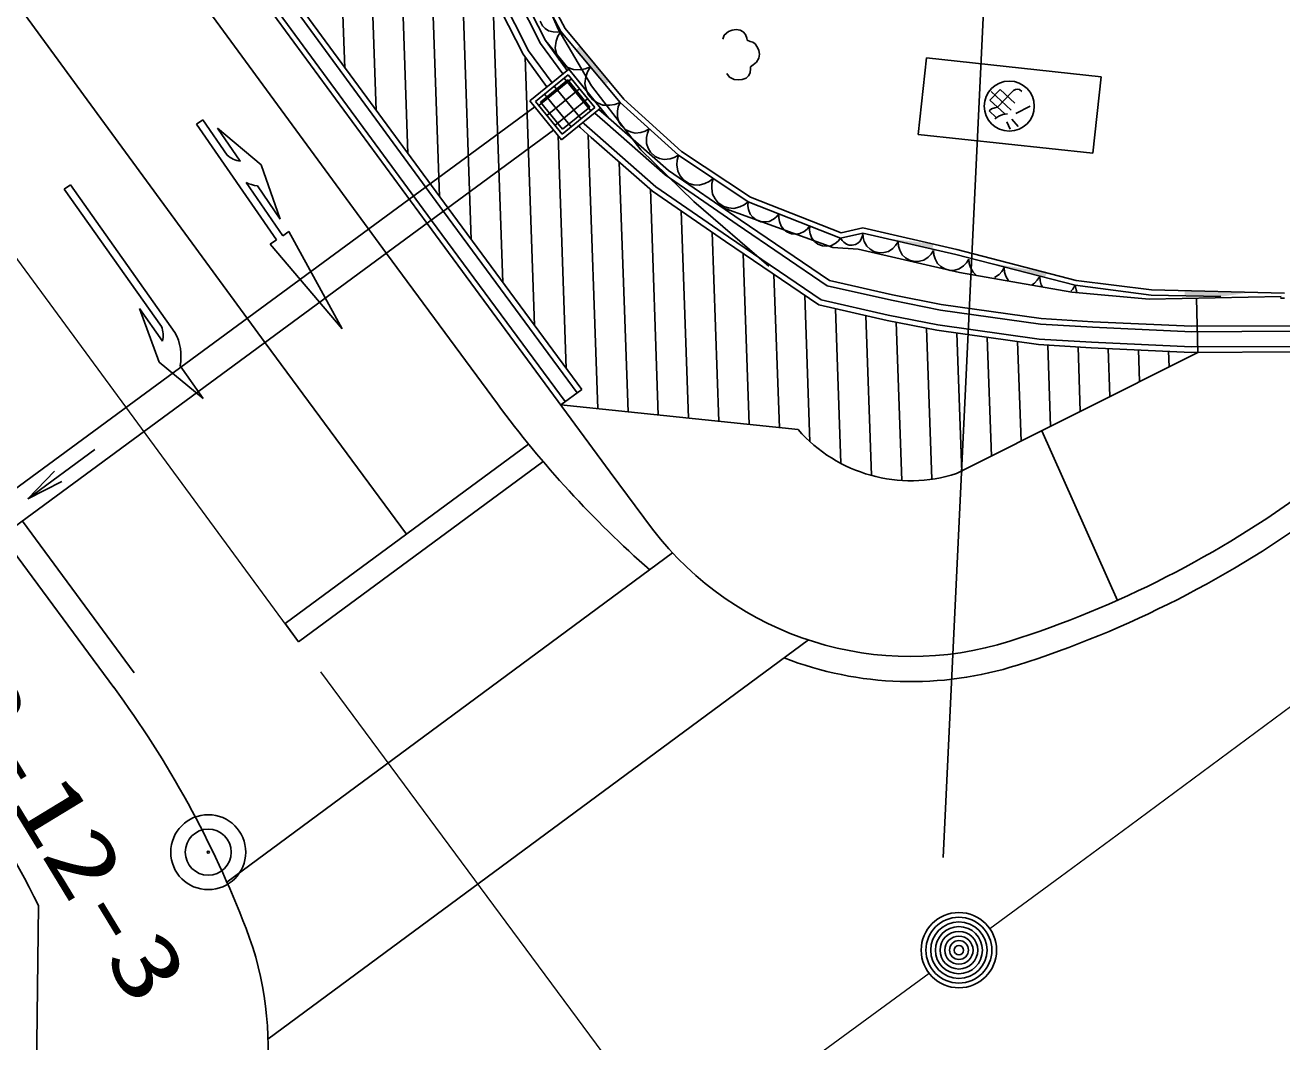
# Model space of a CAD drawing. Units: millimetres, scale not verified. Extents: x 40000 to 680000, y 20000 to 380000.
# Drawn here: x 109256 to 134280, y 268212 to 288455 of the extents above; entities that cross this region are included whole.
import ezdxf
from ezdxf.enums import TextEntityAlignment as Align

# ---------------------------------------------------------------- set-up
doc = ezdxf.new("R2010")
doc.units = ezdxf.units.MM
doc.header["$LTSCALE"] = 1000
doc.linetypes.add('CHAIN', pattern=[18.5, 12, -1.5, 3.5, -1.5])
for name, color, linetype, lineweight in [('M-BGD', 7, 'Continuous', 25), ('M-BMK', 2, 'CHAIN', 13), ('M-BMK-SRVR', 3, 'Continuous', 25), ('M-STR-STRC', 7, 'Continuous', 25)]:
    doc.layers.add(name, color=color, linetype=linetype, lineweight=lineweight)
doc.styles.add('ＭＳ ゴシック', font='')
doc.styles.get('ＭＳ ゴシック').set_extended_font_data('MS Gothic')

msp = doc.modelspace()

# ---------------------------------------------------------------- hatches: boundary and pattern name
at = {"layer": 'M-BGD'}
for points in [[(120809, 287269), (120222, 287973), (120299, 288037), (120886, 287334)], [(127321, 283998), (126388, 284212), (127344, 284096)], [(129567, 283430), (128380, 283738), (129592, 283527)], [(133061, 283049), (132344, 283066), (132347, 283166), (133672, 283135)]]:
    msp.add_hatch(color=256, dxfattribs=at).paths.add_polyline_path(points)

# ---------------------------------------------------------------- linework, layer by layer
for p, q in [((115212, 299237), (115619, 287599)), ((115882, 297259), (116248, 286758)), ((116554, 295199), (116879, 285899)), ((117226, 293138), (117509, 285040)), ((117899, 291077), (118139, 284184)), ((110489, 286966), (108269, 290017)), ((117588, 284746), (114049, 289569)), ((117677, 284811), (114138, 289634)), ((117677, 284811), (114138, 289634)), ((119303, 289672), (119872, 288373)), ((117258, 284503), (113719, 289326)), ((117258, 284503), (113719, 289326)), ((117346, 284568), (113807, 289391)), ((118914, 289287), (119521, 288091)), ((119016, 289329), (119615, 288148)), ((119016, 289329), (119615, 288148)), ((119925, 288329), (119316, 289478)), ((120008, 288385), (119408, 289517)), ((118534, 289130), (119171, 287876)), ((118569, 289060), (118769, 283330)), ((118654, 289180), (119282, 287944)), ((116452, 283910), (112911, 288736)), ((119508, 288533), (119555, 288444)), ((119555, 288444), (119612, 288388)), ((119612, 288388), (119680, 288343)), ((119680, 288343), (119773, 288320)), ((119773, 288320), (119847, 288317)), ((119847, 288317), (119925, 288329)), ((119925, 288329), (119866, 288235)), ((119872, 288373), (120531, 287249)), ((121105, 286915), (119925, 288329)), ((121177, 286984), (120008, 288385)), ((123259, 288326), (123177, 288256)), ((123334, 288356), (123259, 288326)), ((123411, 288365), (123334, 288356)), ((123492, 288355), (123411, 288365)), ((123554, 288322), (123492, 288355)), ((123601, 288270), (123554, 288322)), ((119521, 288091), (119964, 287483)), ((119615, 288148), (120870, 286611)), ((119615, 288148), (120050, 287553)), ((119832, 288135), (119812, 288001)), ((119866, 288235), (119832, 288135)), ((123177, 288256), (123147, 288174)), ((123628, 288195), (123601, 288270)), ((123633, 288156), (123628, 288195)), ((123696, 288131), (123633, 288156)), ((123748, 288117), (123696, 288131)), ((123793, 288085), (123748, 288117)), ((123842, 288013), (123793, 288085)), ((119171, 287876), (119638, 287235)), ((119213, 287818), (119400, 282476)), ((119282, 287944), (119747, 287306)), ((119812, 288001), (119834, 287888)), ((119834, 287888), (119877, 287783)), ((119877, 287783), (119969, 287673)), ((123818, 287715), (123868, 287799)), ((123867, 287953), (123842, 288013)), ((123876, 287878), (123867, 287953)), ((123868, 287799), (123876, 287878)), ((127039, 286279), (127204, 287803)), ((127204, 287803), (130680, 287425)), ((120081, 287578), (119306, 286946)), ((119969, 287673), (120065, 287612)), ((120065, 287612), (120172, 287570)), ((120713, 286803), (120081, 287578)), ((120172, 287570), (120307, 287566)), ((120307, 287566), (120410, 287583)), ((120410, 287583), (120515, 287622)), ((120456, 287528), (120422, 287428)), ((120515, 287622), (120456, 287528)), ((123695, 287508), (123702, 287590)), ((123698, 287627), (123753, 287667)), ((123702, 287590), (123698, 287627)), ((123753, 287667), (123818, 287715)), ((120069, 287466), (119418, 286934)), ((120132, 287388), (119482, 286857)), ((120059, 287367), (119517, 286924)), ((120523, 286751), (119992, 287402)), ((120502, 286825), (120059, 287367)), ((120600, 286815), (120069, 287466)), ((120422, 287428), (120402, 287294)), ((120402, 287294), (120425, 287181)), ((123231, 287492), (123280, 287420)), ((123280, 287420), (123376, 287371)), ((123376, 287371), (123455, 287363)), ((123455, 287363), (123532, 287373)), ((123532, 287373), (123610, 287400)), ((123610, 287400), (123662, 287446)), ((123662, 287446), (123695, 287508)), ((130516, 285904), (130680, 287425)), ((119595, 287079), (120126, 286428)), ((119638, 287235), (119647, 287224)), ((120294, 287190), (119644, 286659)), ((119793, 287240), (120325, 286590)), ((120425, 287181), (120467, 287076)), ((120467, 287076), (120559, 286966)), ((120531, 287249), (121516, 285973)), ((128468, 286962), (128668, 287176)), ((128887, 286763), (128493, 287131)), ((128620, 286821), (128900, 287120)), ((128668, 287176), (128962, 286901)), ((128900, 287120), (128936, 287152)), ((128936, 287152), (128976, 287173)), ((128976, 287173), (129009, 287179)), ((129009, 287179), (129057, 287175)), ((129057, 287175), (129103, 287133)), ((119402, 286829), (101906, 273963)), ((114036, 282132), (110489, 286966)), ((119306, 286946), (119938, 286171)), ((119418, 286934), (119950, 286284)), ((119517, 286924), (119959, 286382)), ((120456, 286991), (119805, 286460)), ((119938, 286171), (120713, 286803)), ((119950, 286284), (120600, 286815)), ((119959, 286382), (120502, 286825)), ((120559, 286966), (120655, 286905)), ((120655, 286905), (120762, 286863)), ((120870, 286611), (120682, 286778)), ((120762, 286863), (120897, 286859)), ((120897, 286859), (121000, 286875)), ((121000, 286875), (121105, 286915)), ((121066, 286829), (121050, 286740)), ((121105, 286915), (121066, 286829)), ((122266, 285863), (121105, 286915)), ((122327, 285942), (121177, 286984)), ((128449, 286751), (128499, 286786)), ((128763, 286688), (128468, 286962)), ((128499, 286786), (128562, 286810)), ((128562, 286810), (128620, 286821)), ((129270, 286843), (128982, 286695)), ((112670, 286482), (112793, 286567)), ((113276, 285867), (112793, 286567)), ((120602, 286702), (120797, 286529)), ((120797, 286529), (122000, 285476)), ((120870, 286611), (122067, 285563)), ((122067, 285563), (120870, 286611)), ((121050, 286740), (121049, 286625)), ((121049, 286625), (121081, 286533)), ((121081, 286533), (121129, 286449)), ((128594, 286616), (128449, 286751)), ((128646, 286643), (128566, 286587)), ((128721, 286679), (128646, 286643)), ((128819, 286690), (128721, 286679)), ((128869, 286383), (128802, 286528)), ((129028, 286440), (128904, 286583)), ((119780, 286362), (102261, 273480)), ((114260, 284178), (112670, 286482)), ((113541, 285747), (113087, 286406)), ((113959, 285671), (113087, 286406)), ((120279, 286449), (120305, 286417)), ((120305, 286417), (120526, 286221)), ((120364, 286519), (120385, 286493)), ((120385, 286493), (120598, 286304)), ((120598, 286304), (121815, 285239)), ((121129, 286449), (121219, 286368)), ((121219, 286368), (121307, 286328)), ((121307, 286328), (121403, 286305)), ((121403, 286305), (121517, 286317)), ((121517, 286317), (121602, 286343)), ((121602, 286343), (121685, 286389)), ((121647, 286303), (121630, 286215)), ((121685, 286389), (121647, 286303)), ((130516, 285904), (127039, 286279)), ((119868, 286257), (120030, 281621)), ((120468, 286273), (120658, 280816)), ((120526, 286221), (121747, 285152)), ((121630, 286215), (121629, 286099)), ((121629, 286099), (121661, 286007)), ((121516, 285973), (122568, 284943)), ((121661, 286007), (121710, 285923)), ((121710, 285923), (121800, 285842)), ((121800, 285842), (121888, 285802)), ((121888, 285802), (121983, 285779)), ((121983, 285779), (122097, 285791)), ((122097, 285791), (122182, 285818)), ((122182, 285818), (122266, 285863)), ((122266, 285863), (122239, 285766)), ((123653, 284939), (122266, 285863)), ((123699, 285028), (122327, 285942)), ((113959, 285671), (114337, 284595)), ((121087, 285730), (121261, 280754)), ((122067, 285563), (123495, 284577)), ((123493, 284578), (122067, 285563)), ((122239, 285766), (122235, 285671)), ((122235, 285671), (122252, 285550)), ((122252, 285550), (122301, 285457)), ((110156, 285274), (110033, 285187)), ((112238, 282337), (110156, 285274)), ((114384, 284263), (113655, 285319)), ((122000, 285476), (123431, 284488)), ((122301, 285457), (122365, 285377)), ((122365, 285377), (122472, 285305)), ((122472, 285305), (122571, 285277)), ((122571, 285277), (122675, 285268)), ((122675, 285268), (122793, 285299)), ((122793, 285299), (122878, 285340)), ((122878, 285340), (122959, 285401)), ((122932, 285304), (122929, 285209)), ((122959, 285401), (122932, 285304)), ((111972, 282453), (110033, 285187)), ((114337, 284595), (113882, 285254)), ((121706, 285188), (121863, 280691)), ((121747, 285152), (123199, 284149)), ((121815, 285239), (123261, 284240)), ((122929, 285209), (122945, 285087)), ((122945, 285087), (122994, 284995)), ((125502, 284319), (123699, 285028)), ((120339, 281202), (117677, 284811)), ((120339, 281202), (117677, 284811)), ((122568, 284943), (124066, 283659)), ((122994, 284995), (123058, 284915)), ((123058, 284915), (123166, 284843)), ((123135, 284826), (125338, 284029)), ((123166, 284843), (123264, 284815)), ((123264, 284815), (123368, 284806)), ((123368, 284806), (123487, 284837)), ((123487, 284837), (123572, 284878)), ((123572, 284878), (123653, 284939)), ((123653, 284939), (123648, 284859)), ((123648, 284859), (123661, 284785)), ((125494, 284214), (123653, 284939)), ((123661, 284785), (123694, 284694)), ((120009, 280959), (117346, 284568)), ((120251, 281137), (117588, 284746)), ((122322, 284755), (122466, 280628)), ((125273, 283369), (123493, 284578)), ((123694, 284694), (123747, 284631)), ((123747, 284631), (123810, 284579)), ((123810, 284579), (123906, 284542)), ((123906, 284542), (123987, 284536)), ((123987, 284536), (124069, 284547)), ((124069, 284547), (124155, 284591)), ((124155, 284591), (124214, 284637)), ((124214, 284637), (124266, 284697)), ((124266, 284697), (124262, 284618)), ((124262, 284618), (124275, 284543)), ((124275, 284543), (124308, 284452)), ((114384, 284263), (114507, 284348)), ((114507, 284348), (115572, 282410)), ((120906, 279558), (117258, 284503)), ((120906, 279558), (117258, 284503)), ((122937, 284330), (123069, 280566)), ((123431, 284488), (125228, 283267)), ((124308, 284452), (124361, 284389)), ((124361, 284389), (124424, 284337)), ((124424, 284337), (124519, 284300)), ((124519, 284300), (124601, 284295)), ((124601, 284295), (124683, 284305)), ((124683, 284305), (124769, 284349)), ((124769, 284349), (124828, 284395)), ((124828, 284395), (124880, 284456)), ((124880, 284456), (124875, 284376)), ((124875, 284376), (124889, 284302)), ((124889, 284302), (124922, 284211)), ((125933, 284316), (125494, 284214)), ((125933, 284419), (125502, 284319)), ((125927, 284262), (125933, 284316)), ((127811, 283988), (125933, 284419)), ((125933, 284316), (125940, 284229)), ((127787, 283891), (125933, 284316)), ((114137, 284093), (114260, 284178)), ((115572, 282410), (114137, 284093)), ((123199, 284149), (125061, 282884)), ((123261, 284240), (125106, 282987)), ((124922, 284211), (124975, 284147)), ((124975, 284147), (125038, 284096)), ((125038, 284096), (125133, 284058)), ((125133, 284058), (125214, 284053)), ((125214, 284053), (125296, 284063)), ((125296, 284063), (125383, 284107)), ((125338, 284029), (125843, 283998)), ((125383, 284107), (125442, 284153)), ((125442, 284153), (125494, 284214)), ((125494, 284214), (125522, 284167)), ((125522, 284167), (125559, 284131)), ((125559, 284131), (125613, 284092)), ((125613, 284092), (125667, 284077)), ((125667, 284077), (125723, 284073)), ((125723, 284073), (125791, 284089)), ((125791, 284089), (125838, 284117)), ((125838, 284117), (125881, 284155)), ((125881, 284155), (125912, 284213)), ((125912, 284213), (125927, 284262)), ((125940, 284229), (125965, 284150)), ((125965, 284150), (126015, 284055)), ((126015, 284055), (126082, 283994)), ((126533, 284010), (126590, 284069)), ((126590, 284069), (126638, 284143)), ((126638, 284143), (126645, 284055)), ((126645, 284055), (126670, 283976)), ((118662, 280915), (116452, 283910)), ((123552, 283909), (123671, 280503)), ((125843, 283998), (127861, 283530)), ((126082, 283994), (126158, 283947)), ((126158, 283947), (126267, 283920)), ((126267, 283920), (126357, 283926)), ((126357, 283926), (126445, 283949)), ((126445, 283949), (126533, 284010)), ((126670, 283976), (126720, 283882)), ((126720, 283882), (126787, 283820)), ((126787, 283820), (126863, 283773)), ((126863, 283773), (126972, 283747)), ((127062, 283753), (127150, 283776)), ((127150, 283776), (127238, 283836)), ((127238, 283836), (127295, 283895)), ((127295, 283895), (127343, 283969)), ((127343, 283969), (127350, 283882)), ((127350, 283882), (127375, 283803)), ((127375, 283803), (127425, 283708)), ((130163, 283275), (127787, 283891)), ((130182, 283374), (127811, 283988)), ((128000, 283722), (128048, 283796)), ((128048, 283796), (128055, 283708)), ((126972, 283747), (127062, 283753)), ((127425, 283708), (127492, 283647)), ((127492, 283647), (127568, 283600)), ((127568, 283600), (127677, 283573)), ((127677, 283573), (127767, 283579)), ((127767, 283579), (127855, 283602)), ((127855, 283602), (127943, 283663)), ((127861, 283530), (130100, 283141)), ((127943, 283663), (128000, 283722)), ((128055, 283708), (128080, 283629)), ((128080, 283629), (128130, 283535)), ((128130, 283535), (128197, 283473)), ((128648, 283489), (128705, 283548)), ((128705, 283548), (128753, 283622)), ((128753, 283622), (128760, 283535)), ((128760, 283535), (128785, 283455)), ((124167, 283492), (124274, 280440)), ((126527, 283084), (125273, 283369)), ((128560, 283429), (128648, 283489)), ((128785, 283455), (128835, 283361)), ((129293, 283275), (129353, 283316)), ((129353, 283316), (129410, 283375)), ((129410, 283375), (129458, 283449)), ((129458, 283449), (129465, 283361)), ((129465, 283361), (129490, 283282)), ((129490, 283282), (129511, 283243)), ((130115, 283201), (130163, 283275)), ((130163, 283275), (130181, 283184)), ((131679, 283082), (130163, 283275)), ((131687, 283182), (130182, 283374)), ((124782, 283074), (124884, 280161)), ((125228, 283267), (126505, 282976)), ((127498, 282892), (126527, 283084)), ((130076, 283161), (130115, 283201)), ((130100, 283141), (131637, 282997)), ((130181, 283184), (130200, 283143)), ((131637, 282997), (134266, 283051)), ((133062, 283049), (131679, 283082)), ((134333, 283119), (131687, 283182)), ((111923, 281745), (111531, 282816)), ((111994, 282164), (111531, 282816)), ((125061, 282884), (126419, 282575)), ((125106, 282987), (126442, 282682)), ((125392, 282809), (125499, 279731)), ((126505, 282976), (127480, 282783)), ((127480, 282783), (129476, 282504)), ((129487, 282613), (127498, 282892)), ((132582, 283016), (132604, 281939)), ((134334, 283019), (134255, 283021)), ((125997, 282671), (126108, 279491)), ((126419, 282575), (127412, 282379)), ((126442, 282682), (127430, 282487)), ((126602, 282539), (126712, 279391)), ((130513, 282550), (129487, 282613)), ((132487, 282459), (130513, 282550)), ((127206, 282419), (127311, 279414)), ((127412, 282379), (129435, 282096)), ((127430, 282487), (129446, 282205)), ((127810, 282323), (127907, 279557)), ((129476, 282504), (130507, 282440)), ((130507, 282440), (132485, 282349)), ((132485, 282349), (134479, 282359)), ((134470, 282469), (132487, 282459)), ((116848, 278320), (114036, 282132)), ((128413, 282239), (128496, 279874)), ((129017, 282154), (129086, 280170)), ((129435, 282096), (130485, 282031)), ((129446, 282205), (130491, 282140)), ((129620, 282084), (129676, 280467)), ((130221, 282047), (130266, 280764)), ((130485, 282031), (132476, 281939)), ((130491, 282140), (132479, 282049)), ((132479, 282049), (134503, 282059)), ((132604, 281939), (127804, 279526)), ((130823, 282016), (130856, 281060)), ((131424, 281990), (131446, 281357)), ((132025, 281964), (132036, 281654)), ((132476, 281939), (134513, 281949)), ((111923, 281745), (112804, 281022)), ((112804, 281022), (112341, 281674)), ((119921, 280893), (120339, 281202)), ((124646, 280402), (119921, 280893)), ((131006, 277003), (129501, 280379)), ((119279, 280114), (114435, 276540)), ((109309, 279027), (110643, 280008)), ((109839, 279572), (109309, 279027)), ((119568, 279768), (114702, 276178)), ((121747, 278419), (120906, 279558)), ((109309, 279027), (109987, 279371)), ((111428, 275561), (109203, 278577)), ((111428, 275561), (109203, 278577)), ((111020, 275271), (108800, 278280)), ((111020, 275271), (108800, 278280)), ((122148, 277947), (113274, 271394)), ((114435, 276540), (114702, 276178)), ((124853, 276215), (114090, 268267)), ((109401, 260516), (109522, 270927))]:
    msp.add_line(p, q, dxfattribs=at)
msp.add_circle((128853, 286843), 498, dxfattribs=at)
for centre, radius, start, end in [((113606, 286243), 500, 228.7776, 262.5837), ((114042, 286241), 1000, 247.2033, 260.7839), ((111506, 282273), 500, 347.3849, 21.191), ((111359, 281862), 1000, 349.1847, 28.3833), ((135553, 293387), 21000, 216.4427, 228.6989), ((126896, 282385), 3000, 221.3938, 287.6197), ((122659, 295727), 20500, 287.6197, 306.4617), ((122659, 295727), 21000, 287.6197, 306.4617), ((126896, 282385), 6500, 217.6066, 287.6197), ((126896, 282385), 7000, 248.8349, 287.6197), ((94529, 263094), 20500, 21.0842, 36.4427), ((92944, 262716), 18500, 26.3481, 36.4631), ((107592, 268130), 6500, 325.2976, 21.0842)]:
    msp.add_arc(centre, radius, start, end, dxfattribs=at)
at = {"layer": 'M-BMK'}
for p, q in [((114702, 276178), (108067, 285196)), ((122288, 265933), (114702, 276178))]:
    msp.add_line(p, q, dxfattribs=at)
for points in [[(149255, 282805), (147382, 282305), (145526, 281748), (144416, 281356), (143332, 280909), (142412, 280466), (141511, 279963), (140381, 279250), (139279, 278483), (135261, 275487), (131250, 272513), (129863, 271489), (128468, 270460)], [(127260, 269573), (124774, 267752), (122288, 265933)], [(127260, 269573), (124774, 267752), (122288, 265933)]]:
    msp.add_lwpolyline(points, dxfattribs=at)
at = {"layer": 'M-BMK-SRVR'}
for centre, radius in [((112902, 271989), 746), ((112902, 271989), 458), ((112902, 271989), 22.5), ((127849, 270038), 750), ((127849, 270038), 656), ((127849, 270038), 562), ((127849, 270038), 469), ((127849, 270038), 375), ((127849, 270038), 281), ((127851, 270041), 188), ((127849, 270038), 93.8)]:
    msp.add_circle(centre, radius, dxfattribs=at)
at = {"layer": 'M-STR-STRC'}
msp.add_line((127539, 271880), (130781, 340398), dxfattribs=at)

# ---------------------------------------------------------------- texts
at = {"layer": 'M-BMK-SRVR', "style": 'ＭＳ ゴシック', "width": 1.35}
msp.add_text('72-12-3', height=1320, rotation=301.3, dxfattribs=at).set_placement((106702, 275889), align=Align.BOTTOM_LEFT)

doc.saveas('drawing.dxf')
